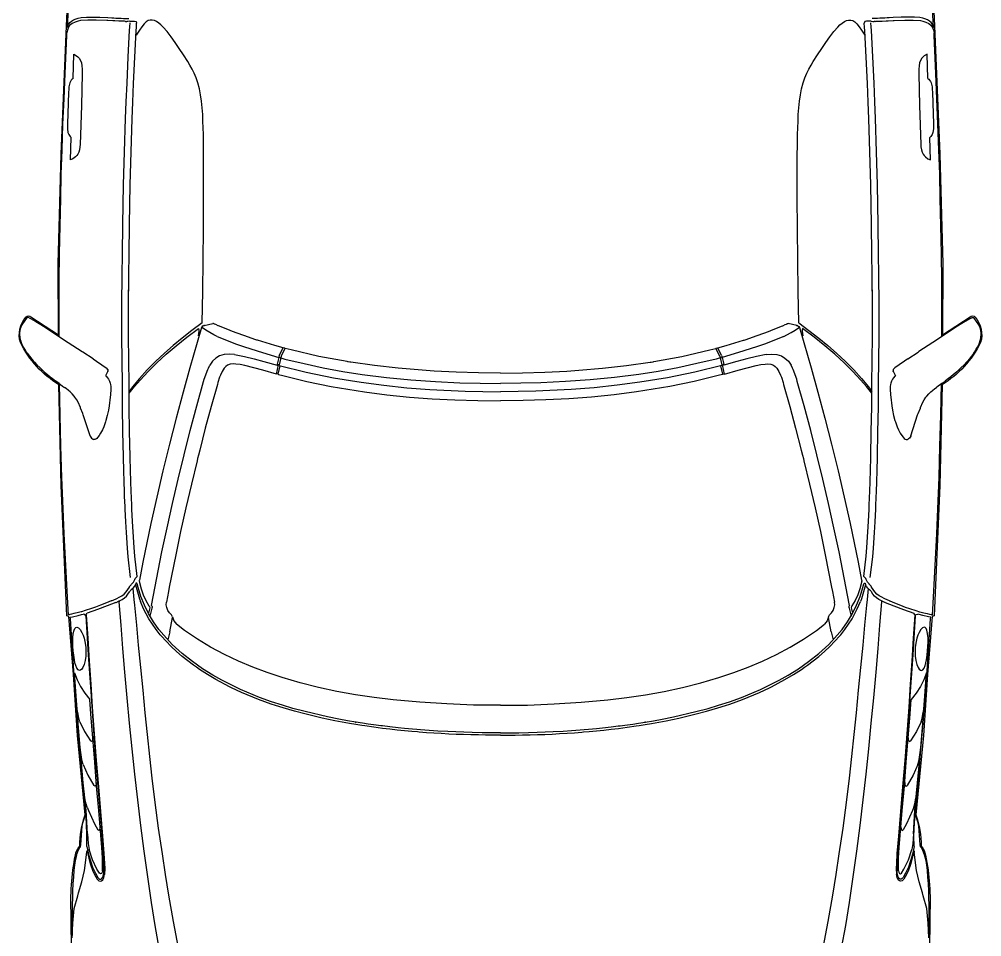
# Model space of a CAD drawing. Header units: inches. Extents: x 13 to 261, y -112 to -47.
# Drawn here: x 21.558 to 23.402, y -82.163 to -80.405 of the extents above; entities that cross this region are included whole.
import ezdxf

# ---------------------------------------------------------------- set-up
doc = ezdxf.new("R2010")
doc.units = ezdxf.units.IN
doc.header["$MEASUREMENT"] = 0
doc.layers.add('CONTORNO', color=7, linetype='Continuous')

msp = doc.modelspace()

# ---------------------------------------------------------------- linework, layer by layer
for p, q in [((21.7614, -80.4089), (21.764, -80.4089)), ((23.1982, -80.4089), (23.1956, -80.4089)), ((21.6608, -80.5185), (21.6624, -80.4717)), ((23.2988, -80.5185), (23.2972, -80.4717)), ((21.6558, -80.6743), (21.657, -80.6313)), ((23.3038, -80.6743), (23.3026, -80.6313)), ((21.5632, -80.9905), (21.572, -80.9773)), ((21.9118, -80.9919), (21.9284, -80.9877)), ((23.0478, -80.9919), (23.0312, -80.9877)), ((23.3964, -80.9905), (23.3876, -80.9773)), ((21.9018, -81.0023), (21.9006, -81.0113)), ((21.9008, -80.9975), (21.902, -80.9997)), ((21.902, -80.9997), (21.9018, -81.0023)), ((21.9098, -80.9925), (21.9118, -80.9919)), ((23.0498, -80.9925), (23.0478, -80.9919)), ((23.0588, -80.9975), (23.0576, -80.9997)), ((23.0576, -80.9997), (23.0578, -81.0023)), ((23.0578, -81.0023), (23.059, -81.0113)), ((21.9368, -81.0125), (21.974, -81.0275)), ((23.0228, -81.0125), (22.9856, -81.0275)), ((21.699, -81.0555), (21.6794, -81.0427)), ((22.056, -81.0493), (22.0636, -81.0345)), ((22.0596, -81.0503), (22.0672, -81.0355)), ((22.0666, -81.0351), (22.0636, -81.0343)), ((22.0672, -81.0355), (22.0666, -81.0351)), ((22.0788, -81.0385), (22.0672, -81.0355)), ((22.8808, -81.0385), (22.8924, -81.0355)), ((22.8924, -81.0355), (22.893, -81.0351)), ((22.9, -81.0503), (22.8924, -81.0355)), ((22.893, -81.0351), (22.896, -81.0343)), ((22.9036, -81.0493), (22.896, -81.0345)), ((23.2606, -81.0555), (23.2802, -81.0427)), ((22.0576, -81.0537), (22.0548, -81.0529)), ((22.0586, -81.0535), (22.0556, -81.0669)), ((22.0576, -81.0537), (22.0586, -81.0535)), ((22.0596, -81.0503), (22.0586, -81.0535)), ((22.9, -81.0503), (22.901, -81.0535)), ((22.901, -81.0535), (22.904, -81.0669)), ((22.902, -81.0537), (22.901, -81.0535)), ((22.902, -81.0537), (22.9048, -81.0529)), ((21.9122, -81.0945), (21.9188, -81.0757)), ((21.9188, -81.0757), (21.92, -81.0733)), ((21.92, -81.0733), (21.923, -81.0677)), ((22.0508, -81.0847), (22.0544, -81.0669)), ((22.055, -81.0671), (22.052, -81.0663)), ((22.0556, -81.0685), (22.055, -81.0671)), ((22.904, -81.0685), (22.9046, -81.0671)), ((22.9046, -81.0671), (22.9076, -81.0663)), ((22.9088, -81.0847), (22.9052, -81.0669)), ((23.0396, -81.0733), (23.0366, -81.0677)), ((23.0408, -81.0757), (23.0396, -81.0733)), ((23.0474, -81.0945), (23.0408, -81.0757)), ((21.911, -81.0987), (21.9122, -81.0945)), ((22.0538, -81.0849), (22.0508, -81.0843)), ((22.0544, -81.0857), (22.0628, -81.0877)), ((22.9052, -81.0857), (22.8968, -81.0877)), ((22.9058, -81.0849), (22.9088, -81.0843)), ((23.0486, -81.0987), (23.0474, -81.0945)), ((21.6804, -81.1627), (21.6792, -81.1601)), ((21.6936, -81.2033), (21.6804, -81.1627)), ((23.266, -81.2033), (23.2792, -81.1627)), ((23.2792, -81.1627), (23.2804, -81.1601)), ((21.7876, -81.4803), (21.7876, -81.4805)), ((21.7876, -81.4817), (21.7878, -81.4811)), ((23.172, -81.4817), (23.1718, -81.4811)), ((23.172, -81.4803), (23.172, -81.4805)), ((21.8076, -81.5325), (21.805, -81.5431)), ((21.8118, -81.5331), (21.8078, -81.5485)), ((23.1478, -81.5331), (23.1518, -81.5485)), ((23.152, -81.5325), (23.1546, -81.5431)), ((21.8462, -81.5789), (21.8512, -81.5509)), ((21.8512, -81.5499), (21.8492, -81.5461)), ((23.1084, -81.5499), (23.1104, -81.5461)), ((23.1134, -81.5789), (23.1084, -81.5509)), ((21.8462, -81.5789), (21.8422, -81.5939)), ((23.1134, -81.5789), (23.1174, -81.5939)), ((21.675, -81.9905), (21.6754, -81.9865)), ((23.2846, -81.9905), (23.2842, -81.9865)), ((21.7206, -82.0459), (21.721, -82.0439)), ((23.239, -82.0459), (23.2386, -82.0439)), ((21.6696, -82.0843), (21.6714, -82.0789)), ((23.29, -82.0843), (23.2882, -82.0789))]:
    msp.add_line(p, q)
for points in [[(21.6498, -80.4209), (21.6536, -80.3483), (21.6544, -80.3297)], [(23.3098, -80.4209), (23.306, -80.3483), (23.3052, -80.3297)], [(21.7268, -80.4075), (21.7256, -80.4073), (21.7048, -80.4065), (21.7046, -80.4065), (21.689, -80.4063), (21.6752, -80.4075), (21.6704, -80.4085), (21.6648, -80.4103), (21.6588, -80.4133), (21.6542, -80.4171), (21.6512, -80.4217), (21.6498, -80.4255), (21.649, -80.4309)], [(21.6498, -80.4209), (21.65, -80.4197), (21.6504, -80.4185), (21.6522, -80.4147), (21.6546, -80.4113), (21.658, -80.4083), (21.6618, -80.4061), (21.6664, -80.4041), (21.6706, -80.4029), (21.6762, -80.4017), (21.6864, -80.4009), (21.6986, -80.4007), (21.7052, -80.4009), (21.7122, -80.4011), (21.7272, -80.4017), (21.7348, -80.4021), (21.7386, -80.4023), (21.743, -80.4025), (21.753, -80.4029), (21.7574, -80.4031), (21.7648, -80.4033), (21.7674, -80.4031)], [(21.7614, -80.4089), (21.7592, -80.4087), (21.7486, -80.4083), (21.7408, -80.4081), (21.7406, -80.4079), (21.737, -80.4079), (21.7272, -80.4075), (21.7268, -80.4075)], [(21.7711, -81.4743), (21.7663, -81.4349), (21.7649, -81.4181), (21.7629, -81.3881), (21.7617, -81.368), (21.7604, -81.3437), (21.7604, -81.3386), (21.7596, -81.3196), (21.7594, -81.3119), (21.7588, -81.2893), (21.7582, -81.2713), (21.7574, -81.2429), (21.7564, -81.1952), (21.7556, -81.1475), (21.7552, -81.1045), (21.7544, -81.0124), (21.7544, -80.9911), (21.7544, -80.9471), (21.7546, -80.8988), (21.7552, -80.8506), (21.7558, -80.8023), (21.7558, -80.798), (21.7574, -80.722), (21.759, -80.6588), (21.7613, -80.5952), (21.7627, -80.563), (21.7641, -80.5272), (21.7665, -80.4769), (21.7691, -80.4267), (21.7695, -80.4192), (21.7699, -80.4118)], [(21.7694, -80.4087), (21.766, -80.4089), (21.764, -80.4089)], [(21.7838, -81.4727), (21.779, -81.4335), (21.7776, -81.4171), (21.7756, -81.3873), (21.7744, -81.3673), (21.7732, -81.3433), (21.7732, -81.3383), (21.7724, -81.3191), (21.7722, -81.3115), (21.7716, -81.2889), (21.771, -81.2709), (21.7702, -81.2425), (21.7692, -81.1949), (21.7684, -81.1473), (21.768, -81.1043), (21.7676, -81.0583), (21.7672, -81.0123), (21.7672, -80.9911), (21.7672, -80.9471), (21.7674, -80.8989), (21.768, -80.8507), (21.7686, -80.8023), (21.7686, -80.7981), (21.7702, -80.7223), (21.7718, -80.6591), (21.774, -80.5957), (21.7754, -80.5635), (21.7768, -80.5277), (21.7792, -80.4775), (21.7818, -80.4273), (21.7822, -80.4199), (21.7826, -80.4125)], [(21.7694, -80.4087), (21.7784, -80.4083), (21.7814, -80.4093), (21.7826, -80.4125)], [(21.908, -80.9865), (21.9092, -80.9265), (21.9102, -80.8665), (21.9108, -80.8063), (21.911, -80.7461), (21.911, -80.6861), (21.9104, -80.6259), (21.91, -80.6129), (21.9096, -80.6001), (21.9092, -80.5871), (21.9082, -80.5743), (21.907, -80.5617), (21.9052, -80.5495), (21.903, -80.5379), (21.9, -80.5269), (21.8966, -80.5171), (21.8928, -80.5083), (21.8888, -80.5005), (21.8846, -80.4931), (21.8804, -80.4861), (21.8722, -80.4731), (21.8642, -80.4607), (21.8564, -80.4491), (21.8486, -80.4383), (21.841, -80.4283), (21.8336, -80.4199), (21.8292, -80.4157), (21.825, -80.4121), (21.8208, -80.4093), (21.8166, -80.4073), (21.8126, -80.4063), (21.8086, -80.4063), (21.8046, -80.4075), (21.8008, -80.4099), (21.7972, -80.4137), (21.7926, -80.4195), (21.7882, -80.4255), (21.7814, -80.4351)], [(23.0516, -80.9865), (23.0504, -80.9265), (23.0494, -80.8665), (23.0488, -80.8063), (23.0486, -80.7461), (23.0486, -80.6861), (23.0492, -80.6259), (23.0496, -80.6129), (23.05, -80.6001), (23.0504, -80.5871), (23.0514, -80.5743), (23.0526, -80.5617), (23.0544, -80.5495), (23.0566, -80.5379), (23.0596, -80.5269), (23.063, -80.5171), (23.0668, -80.5083), (23.0708, -80.5005), (23.075, -80.4931), (23.0792, -80.4861), (23.0874, -80.4731), (23.0954, -80.4607), (23.1032, -80.4491), (23.111, -80.4383), (23.1186, -80.4283), (23.126, -80.4199), (23.1304, -80.4157), (23.1346, -80.4121), (23.1388, -80.4093), (23.143, -80.4073), (23.147, -80.4063), (23.151, -80.4063), (23.155, -80.4075), (23.1588, -80.4099), (23.1624, -80.4137), (23.167, -80.4195), (23.1714, -80.4255), (23.1782, -80.4351)], [(23.1758, -81.4727), (23.1806, -81.4335), (23.182, -81.4171), (23.184, -81.3873), (23.1852, -81.3673), (23.1864, -81.3433), (23.1864, -81.3383), (23.1872, -81.3191), (23.1874, -81.3115), (23.188, -81.2889), (23.1886, -81.2709), (23.1894, -81.2425), (23.1904, -81.1949), (23.1912, -81.1473), (23.1916, -81.1043), (23.192, -81.0583), (23.1924, -81.0123), (23.1924, -80.9911), (23.1924, -80.9471), (23.1922, -80.8989), (23.1916, -80.8507), (23.191, -80.8023), (23.191, -80.7981), (23.1894, -80.7223), (23.1878, -80.6591), (23.1856, -80.5957), (23.1842, -80.5635), (23.1828, -80.5277), (23.1804, -80.4775), (23.1778, -80.4273), (23.1774, -80.4199), (23.177, -80.4125)], [(23.1902, -80.4087), (23.1812, -80.4083), (23.1782, -80.4093), (23.177, -80.4125)], [(23.1885, -81.4743), (23.1933, -81.4349), (23.1948, -81.4181), (23.1968, -81.3881), (23.198, -81.368), (23.1992, -81.3437), (23.1992, -81.3386), (23.2, -81.3196), (23.2002, -81.3119), (23.2008, -81.2893), (23.2014, -81.2713), (23.2022, -81.2429), (23.2032, -81.1952), (23.204, -81.1475), (23.2044, -81.1045), (23.2052, -81.0124), (23.2052, -80.9911), (23.2052, -80.9471), (23.205, -80.8988), (23.2044, -80.8506), (23.2038, -80.8023), (23.2038, -80.798), (23.2022, -80.722), (23.2006, -80.6588), (23.1984, -80.5952), (23.197, -80.563), (23.1956, -80.5272), (23.1932, -80.4769), (23.1906, -80.4267), (23.1902, -80.4192), (23.1898, -80.4118)], [(23.1902, -80.4087), (23.1936, -80.4089), (23.1956, -80.4089)], [(23.3098, -80.4209), (23.3096, -80.4197), (23.3092, -80.4185), (23.3074, -80.4147), (23.305, -80.4113), (23.3016, -80.4083), (23.2978, -80.4061), (23.2932, -80.4041), (23.289, -80.4029), (23.2834, -80.4017), (23.2732, -80.4009), (23.261, -80.4007), (23.2544, -80.4009), (23.2474, -80.4011), (23.2324, -80.4017), (23.2248, -80.4021), (23.221, -80.4023), (23.2166, -80.4025), (23.2066, -80.4029), (23.2022, -80.4031), (23.1948, -80.4033), (23.1922, -80.4031)], [(23.1982, -80.4089), (23.2004, -80.4087), (23.211, -80.4083), (23.2188, -80.4081), (23.219, -80.4079), (23.2226, -80.4079), (23.2324, -80.4075), (23.2328, -80.4075)], [(23.2328, -80.4075), (23.234, -80.4073), (23.2548, -80.4065), (23.255, -80.4065), (23.2706, -80.4063), (23.2844, -80.4075), (23.2892, -80.4085), (23.2948, -80.4103), (23.3008, -80.4133), (23.3054, -80.4171), (23.3084, -80.4217), (23.3098, -80.4255), (23.3106, -80.4309)], [(21.634, -81.0129), (21.634, -80.9599), (21.6342, -80.9069), (21.6348, -80.8539), (21.6358, -80.8009), (21.637, -80.7481), (21.6382, -80.7015), (21.6398, -80.6549), (21.6414, -80.6061), (21.6434, -80.5573), (21.6454, -80.5085), (21.6488, -80.4357), (21.649, -80.4309)], [(23.3256, -81.0129), (23.3256, -80.9599), (23.3254, -80.9069), (23.3248, -80.8539), (23.3238, -80.8009), (23.3226, -80.7481), (23.3214, -80.7015), (23.3198, -80.6549), (23.3182, -80.6061), (23.3162, -80.5573), (23.3142, -80.5085), (23.3108, -80.4357), (23.3106, -80.4309)], [(21.6624, -80.4717), (21.6676, -80.4749), (21.6696, -80.4767), (21.6724, -80.4797), (21.675, -80.4839), (21.6768, -80.4885), (21.6778, -80.4939), (21.6784, -80.5007), (21.6782, -80.5093), (21.677, -80.5699), (21.6744, -80.6451), (21.674, -80.6495), (21.6732, -80.6549), (21.6716, -80.6597), (21.6698, -80.6635), (21.668, -80.6659), (21.6654, -80.6685), (21.6606, -80.6721), (21.6558, -80.6743)], [(23.2972, -80.4717), (23.292, -80.4749), (23.29, -80.4767), (23.2872, -80.4797), (23.2846, -80.4839), (23.2828, -80.4885), (23.2818, -80.4939), (23.2812, -80.5007), (23.2814, -80.5093), (23.2826, -80.5699), (23.2852, -80.6451), (23.2856, -80.6495), (23.2864, -80.6549), (23.288, -80.6597), (23.2898, -80.6635), (23.2916, -80.6659), (23.2942, -80.6685), (23.299, -80.6721), (23.3038, -80.6743)], [(21.6608, -80.5185), (21.6592, -80.5199), (21.6574, -80.5217), (21.6556, -80.5241), (21.6544, -80.5267), (21.6536, -80.5295), (21.6528, -80.5345), (21.6524, -80.5387), (21.652, -80.5455), (21.6504, -80.5855), (21.6498, -80.6053), (21.6498, -80.6107), (21.65, -80.6151), (21.651, -80.6221), (21.6524, -80.6259), (21.654, -80.6279), (21.6552, -80.6295), (21.657, -80.6313)], [(23.2988, -80.5185), (23.3004, -80.5199), (23.3022, -80.5217), (23.304, -80.5241), (23.3052, -80.5267), (23.306, -80.5295), (23.3068, -80.5345), (23.3072, -80.5387), (23.3076, -80.5455), (23.3092, -80.5855), (23.3098, -80.6053), (23.3098, -80.6107), (23.3096, -80.6151), (23.3086, -80.6221), (23.3072, -80.6259), (23.3056, -80.6279), (23.3044, -80.6295), (23.3026, -80.6313)], [(21.7838, -81.4727), (21.779, -81.4335), (21.7776, -81.4171), (21.7756, -81.3873), (21.7744, -81.3673), (21.7732, -81.3433), (21.7732, -81.3383), (21.7724, -81.3191), (21.7722, -81.3115), (21.7716, -81.2889), (21.771, -81.2709), (21.7702, -81.2425), (21.7692, -81.1949), (21.7684, -81.1473), (21.768, -81.1043), (21.7676, -81.0583), (21.7672, -81.0123), (21.7672, -80.9911), (21.7672, -80.9471), (21.7674, -80.9057)], [(23.1758, -81.4727), (23.1806, -81.4335), (23.182, -81.4171), (23.184, -81.3873), (23.1852, -81.3673), (23.1864, -81.3433), (23.1864, -81.3383), (23.1872, -81.3191), (23.1874, -81.3115), (23.188, -81.2889), (23.1886, -81.2709), (23.1894, -81.2425), (23.1904, -81.1949), (23.1912, -81.1473), (23.1916, -81.1043), (23.192, -81.0583), (23.1924, -81.0123), (23.1924, -80.9911), (23.1924, -80.9471), (23.1922, -80.9057)], [(21.5764, -80.9767), (21.575, -80.9763), (21.5736, -80.9763), (21.5732, -80.9765), (21.572, -80.9773)], [(21.5764, -80.9767), (21.5794, -80.9781), (21.5894, -80.9839), (21.5958, -80.9881), (21.6038, -80.9931)], [(21.908, -80.9865), (21.908, -80.9865), (21.8886, -81.0011), (21.87, -81.0159), (21.8524, -81.0303), (21.836, -81.0449), (21.8188, -81.0609), (21.803, -81.0769), (21.7882, -81.0931), (21.7748, -81.1091), (21.768, -81.1181)], [(21.931, -80.9883), (21.9306, -80.9883), (21.9296, -80.9879), (21.9286, -80.9877), (21.9284, -80.9877)], [(21.9342, -80.9899), (21.932, -80.9889), (21.931, -80.9883)], [(23.0254, -80.9899), (23.0276, -80.9889), (23.0286, -80.9883)], [(23.0286, -80.9883), (23.029, -80.9883), (23.03, -80.9879), (23.031, -80.9877), (23.0312, -80.9877)], [(23.0516, -80.9865), (23.0516, -80.9865), (23.071, -81.0011), (23.0896, -81.0159), (23.1072, -81.0303), (23.1236, -81.0449), (23.1408, -81.0609), (23.1566, -81.0769), (23.1714, -81.0931), (23.1848, -81.1091), (23.1916, -81.1181)], [(23.3832, -80.9767), (23.3802, -80.9781), (23.3702, -80.9839), (23.3638, -80.9881), (23.3558, -80.9931)], [(23.3832, -80.9767), (23.3846, -80.9763), (23.386, -80.9763), (23.3864, -80.9765), (23.3876, -80.9773)], [(21.5728, -81.0445), (21.5714, -81.0425), (21.5682, -81.0371), (21.5658, -81.0329), (21.5646, -81.0307), (21.5628, -81.0267), (21.5606, -81.0203), (21.5594, -81.0155), (21.5592, -81.0139), (21.5586, -81.0097), (21.5586, -81.0063), (21.5592, -81.0011), (21.5604, -80.9963), (21.5622, -80.9923), (21.5632, -80.9905)], [(21.6038, -80.9931), (21.6266, -81.0079), (21.6288, -81.0095), (21.6516, -81.0243), (21.678, -81.0417), (21.6794, -81.0427)], [(21.7682, -81.1215), (21.7682, -81.1213), (21.7784, -81.1087), (21.7892, -81.0963), (21.8046, -81.0797), (21.8212, -81.0633), (21.8392, -81.0469), (21.8584, -81.0305), (21.879, -81.0141), (21.9008, -80.9975)], [(21.907, -80.9953), (21.8984, -81.0241), (21.8844, -81.0727)], [(21.9098, -80.9925), (21.908, -80.9935), (21.907, -80.9953)], [(21.907, -80.9953), (21.9074, -80.9965), (21.908, -80.9959), (21.9088, -80.9961)], [(21.9368, -81.0125), (21.9308, -81.0095), (21.9228, -81.0053), (21.9152, -81.0009), (21.9088, -80.9961)], [(22.0636, -81.0345), (22.0472, -81.0299), (22.0142, -81.0199), (22.0128, -81.0195), (22.0002, -81.0155), (21.9986, -81.0149), (21.9858, -81.0105), (21.9662, -81.0033), (21.957, -80.9995), (21.9392, -80.9921), (21.939, -80.9921), (21.9342, -80.9899)], [(22.896, -81.0345), (22.9124, -81.0299), (22.9454, -81.0199), (22.9468, -81.0195), (22.9594, -81.0155), (22.961, -81.0149), (22.9738, -81.0105), (22.9934, -81.0033), (23.0026, -80.9995), (23.0204, -80.9921), (23.0206, -80.9921), (23.0254, -80.9899)], [(23.0228, -81.0125), (23.0288, -81.0095), (23.0368, -81.0053), (23.0444, -81.0009), (23.0508, -80.9961)], [(23.0498, -80.9925), (23.0516, -80.9935), (23.0526, -80.9953)], [(23.0526, -80.9953), (23.0522, -80.9965), (23.0516, -80.9959), (23.0508, -80.9961)], [(23.0526, -80.9953), (23.0612, -81.0241), (23.0752, -81.0727)], [(23.1914, -81.1215), (23.1914, -81.1213), (23.1812, -81.1087), (23.1704, -81.0963), (23.155, -81.0797), (23.1384, -81.0633), (23.1204, -81.0469), (23.1012, -81.0305), (23.0806, -81.0141), (23.0588, -80.9975)], [(23.3558, -80.9931), (23.333, -81.0079), (23.3308, -81.0095), (23.308, -81.0243), (23.2816, -81.0417), (23.2802, -81.0427)], [(23.3868, -81.0445), (23.3882, -81.0425), (23.3914, -81.0371), (23.3938, -81.0329), (23.395, -81.0307), (23.3968, -81.0267), (23.399, -81.0203), (23.4002, -81.0155), (23.4004, -81.0139), (23.401, -81.0097), (23.401, -81.0063), (23.4004, -81.0011), (23.3992, -80.9963), (23.3974, -80.9923), (23.3964, -80.9905)], [(21.974, -81.0275), (21.9892, -81.0327), (22.0238, -81.0437), (22.0548, -81.0527)], [(22.4798, -81.0829), (22.4374, -81.0825), (22.395, -81.0813), (22.3528, -81.0791), (22.3296, -81.0775), (22.284, -81.0737), (22.2382, -81.0685), (22.1928, -81.0621), (22.1922, -81.0619), (22.1908, -81.0617), (22.188, -81.0613), (22.1876, -81.0613), (22.1874, -81.0611), (22.186, -81.0609), (22.132, -81.0509), (22.0788, -81.0385)], [(22.4798, -81.0829), (22.5222, -81.0825), (22.5646, -81.0813), (22.6068, -81.0791), (22.63, -81.0775), (22.6756, -81.0737), (22.7214, -81.0685), (22.7668, -81.0621), (22.7674, -81.0619), (22.7688, -81.0617), (22.7716, -81.0613), (22.772, -81.0613), (22.7722, -81.0611), (22.7736, -81.0609), (22.8276, -81.0509), (22.8808, -81.0385)], [(22.9856, -81.0275), (22.9704, -81.0327), (22.9358, -81.0437), (22.9048, -81.0527)], [(21.5728, -81.0445), (21.577, -81.0503), (21.584, -81.0591), (21.5866, -81.0619), (21.5914, -81.0671)], [(21.699, -81.0555), (21.7056, -81.0599), (21.7158, -81.0669), (21.724, -81.0731), (21.7246, -81.0735), (21.7264, -81.0751)], [(21.9346, -81.0541), (21.9282, -81.0603), (21.923, -81.0677)], [(21.9704, -81.0475), (21.9602, -81.0469), (21.9504, -81.0475), (21.9414, -81.0501), (21.9346, -81.0541)], [(21.9704, -81.0475), (21.9892, -81.0509), (22.0078, -81.0557), (22.0266, -81.0609), (22.052, -81.0677)], [(22.056, -81.0493), (22.0548, -81.0527), (22.052, -81.0659), (22.0518, -81.0675), (22.0522, -81.0675), (22.0518, -81.0673), (22.053, -81.0665)], [(22.0586, -81.0535), (22.0626, -81.0547), (22.0668, -81.0559)], [(22.0668, -81.0559), (22.1034, -81.0647), (22.1402, -81.0727), (22.1774, -81.0795), (22.2148, -81.0853), (22.2614, -81.0911), (22.3082, -81.0957), (22.3552, -81.0991), (22.4022, -81.1013), (22.441, -81.1023), (22.4798, -81.1027)], [(22.8928, -81.0559), (22.8562, -81.0647), (22.8194, -81.0727), (22.7822, -81.0795), (22.7448, -81.0853), (22.6982, -81.0911), (22.6514, -81.0957), (22.6044, -81.0991), (22.5574, -81.1013), (22.5186, -81.1023), (22.4798, -81.1027)], [(22.901, -81.0535), (22.897, -81.0547), (22.8928, -81.0559)], [(22.9036, -81.0493), (22.9048, -81.0527), (22.9076, -81.0659), (22.9078, -81.0675), (22.9074, -81.0675), (22.9078, -81.0673), (22.9066, -81.0665)], [(22.9892, -81.0475), (22.9704, -81.0509), (22.9518, -81.0557), (22.933, -81.0609), (22.9076, -81.0677)], [(22.9892, -81.0475), (22.9994, -81.0469), (23.0092, -81.0475), (23.0182, -81.0501), (23.025, -81.0541)], [(23.025, -81.0541), (23.0314, -81.0603), (23.0366, -81.0677)], [(23.2606, -81.0555), (23.254, -81.0599), (23.2438, -81.0669), (23.2356, -81.0731), (23.235, -81.0735), (23.2332, -81.0751)], [(23.3868, -81.0445), (23.3826, -81.0503), (23.3756, -81.0591), (23.373, -81.0619), (23.3682, -81.0671)], [(21.5914, -81.0671), (21.5976, -81.0731), (21.6056, -81.0807), (21.6122, -81.0863)], [(21.7272, -81.0793), (21.7262, -81.0815), (21.7228, -81.0881)], [(21.7264, -81.0751), (21.7266, -81.0755), (21.7272, -81.0763), (21.7276, -81.0779), (21.7274, -81.0787), (21.7274, -81.0791)], [(21.8844, -81.0727), (21.8716, -81.1191), (21.8584, -81.1693), (21.8456, -81.2191), (21.833, -81.2701), (21.8212, -81.3209), (21.8098, -81.3713), (21.802, -81.4083), (21.7944, -81.4451), (21.7878, -81.4795)], [(22.0508, -81.0847), (22.0244, -81.0775), (22.0072, -81.0727), (21.9898, -81.0685), (21.981, -81.0667), (21.9724, -81.0655), (21.9676, -81.0651), (21.962, -81.0657), (21.9566, -81.0677), (21.9532, -81.0703), (21.9502, -81.0735), (21.9462, -81.0799), (21.943, -81.0869), (21.9416, -81.0905), (21.9384, -81.1007), (21.9372, -81.1047), (21.9254, -81.1467), (21.9142, -81.1887), (21.9034, -81.2307), (21.901, -81.2401), (21.8994, -81.2465), (21.8994, -81.2465), (21.8984, -81.2507), (21.8874, -81.2959), (21.8768, -81.3411), (21.8668, -81.3863), (21.8574, -81.4311), (21.8452, -81.4929)], [(22.0544, -81.0857), (22.0538, -81.0849), (22.0578, -81.0691)], [(22.0556, -81.0685), (22.0556, -81.0685), (22.0556, -81.0685), (22.0556, -81.0669)], [(22.0556, -81.0685), (22.1074, -81.0811), (22.1598, -81.0917), (22.2126, -81.1005), (22.2564, -81.1063), (22.3002, -81.1109), (22.3442, -81.1143), (22.412, -81.1177), (22.4798, -81.1187)], [(22.904, -81.0685), (22.8522, -81.0811), (22.7998, -81.0917), (22.747, -81.1005), (22.7032, -81.1063), (22.6594, -81.1109), (22.6154, -81.1143), (22.5476, -81.1177), (22.4798, -81.1187)], [(22.9052, -81.0857), (22.9058, -81.0849), (22.9018, -81.0691)], [(22.904, -81.0685), (22.904, -81.0685), (22.904, -81.0685), (22.904, -81.0669)], [(22.9088, -81.0847), (22.9352, -81.0775), (22.9524, -81.0727), (22.9698, -81.0685), (22.9786, -81.0667), (22.9872, -81.0655), (22.992, -81.0651), (22.9976, -81.0657), (23.003, -81.0677), (23.0064, -81.0703), (23.0094, -81.0735), (23.0134, -81.0799), (23.0166, -81.0869), (23.018, -81.0905), (23.0212, -81.1007), (23.0224, -81.1047), (23.0342, -81.1467), (23.0454, -81.1887), (23.0562, -81.2307), (23.0586, -81.2401), (23.0602, -81.2465), (23.0602, -81.2465), (23.0612, -81.2507), (23.0722, -81.2959), (23.0828, -81.3411), (23.0928, -81.3863), (23.1022, -81.4311), (23.1144, -81.4929)], [(23.0752, -81.0727), (23.088, -81.1191), (23.1012, -81.1693), (23.114, -81.2191), (23.1266, -81.2701), (23.1384, -81.3209), (23.1498, -81.3713), (23.1576, -81.4083), (23.1652, -81.4451), (23.1718, -81.4795)], [(23.2332, -81.0751), (23.233, -81.0755), (23.2324, -81.0763), (23.232, -81.0779), (23.2322, -81.0787), (23.2322, -81.0791)], [(23.2324, -81.0793), (23.2334, -81.0815), (23.2369, -81.0881)], [(23.3682, -81.0671), (23.362, -81.0731), (23.354, -81.0807), (23.3474, -81.0863)], [(21.6122, -81.0863), (21.6198, -81.0923), (21.6204, -81.0929), (21.6276, -81.0981)], [(21.6338, -81.1025), (21.6278, -81.0983), (21.6276, -81.0981)], [(21.7228, -81.0881), (21.724, -81.0889), (21.7266, -81.0917), (21.7286, -81.0947), (21.7304, -81.0983), (21.7318, -81.1023), (21.7322, -81.1047), (21.7328, -81.1087), (21.7328, -81.1145), (21.7324, -81.1237), (21.7312, -81.1349), (21.7306, -81.1399), (21.7298, -81.1455), (21.7284, -81.1537), (21.7264, -81.1639), (21.7238, -81.1737), (21.7228, -81.1765), (21.7194, -81.1861), (21.717, -81.1913), (21.7136, -81.1977), (21.7106, -81.2023), (21.7082, -81.2059), (21.706, -81.2081), (21.7042, -81.2093), (21.7024, -81.2099), (21.7018, -81.2099), (21.6998, -81.2099)], [(21.811, -81.5285), (21.831, -81.4255), (21.8408, -81.3791), (21.851, -81.3327), (21.862, -81.2861), (21.8734, -81.2395), (21.8852, -81.1927), (21.8978, -81.1457), (21.911, -81.0987)], [(22.0628, -81.0877), (22.1088, -81.0987), (22.1552, -81.1083), (22.187, -81.1139), (22.219, -81.1187), (22.2622, -81.1243), (22.3056, -81.1287), (22.349, -81.1321), (22.3926, -81.1343), (22.4362, -81.1357), (22.4798, -81.1361)], [(22.8968, -81.0877), (22.8508, -81.0987), (22.8044, -81.1083), (22.7726, -81.1139), (22.7406, -81.1187), (22.6974, -81.1243), (22.654, -81.1287), (22.6106, -81.1321), (22.567, -81.1343), (22.5234, -81.1357), (22.4798, -81.1361)], [(23.1486, -81.5285), (23.1286, -81.4255), (23.1188, -81.3791), (23.1086, -81.3327), (23.0976, -81.2861), (23.0862, -81.2395), (23.0744, -81.1927), (23.0618, -81.1457), (23.0486, -81.0987)], [(23.2369, -81.0881), (23.2356, -81.0889), (23.233, -81.0917), (23.231, -81.0947), (23.2292, -81.0983), (23.2278, -81.1023), (23.2274, -81.1047), (23.2268, -81.1087), (23.2268, -81.1145), (23.2272, -81.1237), (23.2284, -81.1349), (23.229, -81.1399), (23.2298, -81.1455), (23.2312, -81.1537), (23.2332, -81.1639), (23.2358, -81.1737), (23.2368, -81.1765), (23.2402, -81.1861), (23.2426, -81.1913), (23.246, -81.1977), (23.249, -81.2023), (23.2514, -81.2059), (23.2536, -81.2081), (23.2554, -81.2093), (23.2572, -81.2099), (23.2578, -81.2099), (23.2598, -81.2099)], [(23.3258, -81.1025), (23.3318, -81.0983), (23.332, -81.0981)], [(23.3474, -81.0863), (23.3398, -81.0923), (23.3392, -81.0929), (23.332, -81.0981)], [(21.6338, -81.1025), (21.6368, -81.1047), (21.6408, -81.1077), (21.6444, -81.1103)], [(21.652, -81.5463), (21.6514, -81.5361), (21.6486, -81.4879), (21.6462, -81.4395), (21.6438, -81.3911), (21.6418, -81.3427), (21.6394, -81.2829), (21.6376, -81.2231), (21.636, -81.1633), (21.635, -81.1033)], [(21.6592, -81.1227), (21.655, -81.1189), (21.6522, -81.1165), (21.6474, -81.1125), (21.6444, -81.1103), (21.6444, -81.1103)], [(23.3004, -81.1227), (23.3046, -81.1189), (23.3074, -81.1165), (23.3122, -81.1125), (23.3152, -81.1103), (23.3152, -81.1103)], [(23.3076, -81.5463), (23.3082, -81.5361), (23.311, -81.4879), (23.3134, -81.4395), (23.3158, -81.3911), (23.3178, -81.3427), (23.3202, -81.2829), (23.322, -81.2231), (23.3236, -81.1633), (23.3246, -81.1033)], [(23.3258, -81.1025), (23.3228, -81.1047), (23.3188, -81.1077), (23.3152, -81.1103)], [(21.6702, -81.1385), (21.6678, -81.1341), (21.6644, -81.1291), (21.6628, -81.1269), (21.6592, -81.1227)], [(23.2894, -81.1385), (23.2918, -81.1341), (23.2952, -81.1291), (23.2968, -81.1269), (23.3004, -81.1227)], [(21.6792, -81.1601), (21.6752, -81.1499), (21.6748, -81.1489), (21.6702, -81.1385)], [(23.2804, -81.1601), (23.2844, -81.1499), (23.2848, -81.1489), (23.2894, -81.1385)], [(21.6936, -81.2033), (21.6936, -81.2035), (21.6946, -81.2057), (21.696, -81.2077), (21.6978, -81.2091), (21.6988, -81.2097), (21.6998, -81.2099)], [(23.266, -81.2033), (23.266, -81.2035), (23.265, -81.2057), (23.2636, -81.2077), (23.2618, -81.2091), (23.2608, -81.2097), (23.2598, -81.2099)], [(21.7342, -81.5191), (21.7432, -81.5153), (21.7448, -81.5147), (21.7492, -81.5125), (21.7542, -81.5097), (21.7588, -81.5063), (21.7626, -81.5023), (21.7686, -81.4929), (21.7688, -81.4923), (21.7692, -81.4919), (21.7696, -81.4911), (21.7718, -81.4883), (21.773, -81.4871), (21.7734, -81.4869), (21.776, -81.4839), (21.7764, -81.4835), (21.7784, -81.4795), (21.7788, -81.4785), (21.7796, -81.4767), (21.7812, -81.4755)], [(21.7818, -81.4851), (21.7814, -81.4853), (21.7812, -81.4857), (21.7804, -81.4881)], [(21.7812, -81.4755), (21.7812, -81.4755), (21.7816, -81.4745), (21.7816, -81.4743), (21.7838, -81.4727)], [(21.7838, -81.4867), (21.783, -81.4855), (21.7818, -81.4851)], [(22.4798, -81.7723), (22.4566, -81.7721), (22.4448, -81.7719), (22.4258, -81.7715), (22.4094, -81.7711), (22.3788, -81.7699), (22.36, -81.7689), (22.3434, -81.7677), (22.3268, -81.7665), (22.3192, -81.7659), (22.3112, -81.7651), (22.2958, -81.7637), (22.284, -81.7625), (22.2676, -81.7609), (22.254, -81.7591), (22.2504, -81.7587), (22.2418, -81.7575), (22.226, -81.7553), (22.2154, -81.7539), (22.2028, -81.7519), (22.1864, -81.7491), (22.1702, -81.7461), (22.1484, -81.7417), (22.1052, -81.7315), (22.0816, -81.7253), (22.0618, -81.7193), (22.0408, -81.7125), (22.0182, -81.7043), (21.9814, -81.6891), (21.9634, -81.6805), (21.9458, -81.6713), (21.9286, -81.6617), (21.9086, -81.6493), (21.8894, -81.6357), (21.8696, -81.6199), (21.8508, -81.6027), (21.8344, -81.5851), (21.8252, -81.5739), (21.8146, -81.5593), (21.8052, -81.5437), (21.7974, -81.5275), (21.7908, -81.5107), (21.7856, -81.4937), (21.7838, -81.4867)], [(21.7878, -81.4795), (21.7876, -81.4799), (21.7876, -81.4803)], [(21.7876, -81.4803), (21.7878, -81.4809), (21.7878, -81.4811)], [(21.7876, -81.4817), (21.7914, -81.4961), (21.7952, -81.5075), (21.8, -81.5185), (21.8062, -81.5289), (21.8066, -81.5295), (21.807, -81.5301), (21.8076, -81.5325)], [(22.4798, -81.7723), (22.503, -81.7721), (22.5148, -81.7719), (22.5338, -81.7715), (22.5502, -81.7711), (22.5808, -81.7699), (22.5996, -81.7689), (22.6162, -81.7677), (22.6328, -81.7665), (22.6404, -81.7659), (22.6484, -81.7651), (22.6638, -81.7637), (22.6756, -81.7625), (22.692, -81.7609), (22.7056, -81.7591), (22.7092, -81.7587), (22.7178, -81.7575), (22.7336, -81.7553), (22.7442, -81.7539), (22.7568, -81.7519), (22.7732, -81.7491), (22.7894, -81.7461), (22.8112, -81.7417), (22.8544, -81.7315), (22.878, -81.7253), (22.8978, -81.7193), (22.9188, -81.7125), (22.9414, -81.7043), (22.9782, -81.6891), (22.9962, -81.6805), (23.0138, -81.6713), (23.031, -81.6617), (23.051, -81.6493), (23.0702, -81.6357), (23.09, -81.6199), (23.1088, -81.6027), (23.1252, -81.5851), (23.1344, -81.5739), (23.145, -81.5593), (23.1544, -81.5437), (23.1622, -81.5275), (23.1688, -81.5107), (23.174, -81.4937), (23.1758, -81.4867)], [(23.172, -81.4817), (23.1682, -81.4961), (23.1644, -81.5075), (23.1596, -81.5185), (23.1534, -81.5289), (23.153, -81.5295), (23.1526, -81.5301), (23.152, -81.5325)], [(23.1718, -81.4795), (23.172, -81.4799), (23.172, -81.4803)], [(23.172, -81.4803), (23.1718, -81.4809), (23.1718, -81.4811)], [(23.1784, -81.4755), (23.1784, -81.4755), (23.178, -81.4745), (23.178, -81.4743), (23.1758, -81.4727)], [(23.1758, -81.4867), (23.1766, -81.4855), (23.1778, -81.4851)], [(23.1778, -81.4851), (23.1782, -81.4853), (23.1784, -81.4857), (23.1792, -81.4881)], [(23.2254, -81.5191), (23.2164, -81.5153), (23.2148, -81.5147), (23.2104, -81.5125), (23.2054, -81.5097), (23.2008, -81.5063), (23.197, -81.5023), (23.191, -81.4929), (23.1908, -81.4923), (23.1904, -81.4919), (23.19, -81.4911), (23.1878, -81.4883), (23.1866, -81.4871), (23.1862, -81.4869), (23.1836, -81.4839), (23.1832, -81.4835), (23.1812, -81.4795), (23.1808, -81.4785), (23.18, -81.4767), (23.1784, -81.4755)], [(21.7428, -81.5225), (21.7434, -81.5223), (21.7494, -81.5195), (21.7498, -81.5193), (21.7546, -81.5169), (21.7592, -81.5137), (21.763, -81.5103), (21.766, -81.5063), (21.7688, -81.5021)], [(21.775, -81.4957), (21.772, -81.4981), (21.7706, -81.4995), (21.77, -81.5003), (21.7694, -81.5011), (21.7688, -81.5021)], [(21.775, -81.4957), (21.776, -81.4949), (21.7784, -81.4921), (21.7804, -81.4881)], [(21.7751, -81.4957), (21.7772, -81.5167), (21.7782, -81.5275)], [(21.7804, -81.4887), (21.7814, -81.4929), (21.7852, -81.5063), (21.7866, -81.5111), (21.7882, -81.5155), (21.79, -81.5205)], [(21.8452, -81.4929), (21.8436, -81.5011), (21.8396, -81.5219)], [(23.1144, -81.4929), (23.116, -81.5011), (23.12, -81.5219)], [(23.1792, -81.4887), (23.1782, -81.4929), (23.1744, -81.5063), (23.173, -81.5111), (23.1714, -81.5155), (23.1696, -81.5205)], [(23.1846, -81.4957), (23.1836, -81.4949), (23.1812, -81.4921), (23.1792, -81.4881)], [(23.1846, -81.4957), (23.1824, -81.5167), (23.1814, -81.5275)], [(23.1846, -81.4957), (23.1876, -81.4981), (23.189, -81.4995), (23.1896, -81.5003), (23.1902, -81.5011), (23.1908, -81.5021)], [(23.2168, -81.5225), (23.2162, -81.5223), (23.2102, -81.5195), (23.2098, -81.5193), (23.205, -81.5169), (23.2004, -81.5137), (23.1966, -81.5103), (23.1936, -81.5063), (23.1908, -81.5021)], [(21.7342, -81.5191), (21.7336, -81.5193), (21.7248, -81.5229), (21.713, -81.5277), (21.704, -81.5311), (21.6958, -81.5341), (21.684, -81.5379), (21.6766, -81.5401), (21.6762, -81.5403), (21.6686, -81.5421), (21.6622, -81.5435), (21.6576, -81.5447), (21.6544, -81.5455), (21.653, -81.5459), (21.652, -81.5463)], [(21.7428, -81.5225), (21.726, -81.5291), (21.7076, -81.5361), (21.6878, -81.5429)], [(21.7494, -81.5195), (21.7494, -81.5195), (21.7492, -81.5209)], [(21.826, -82.1845), (21.8182, -82.1411), (21.8112, -82.0975), (21.8038, -82.0483), (21.7968, -81.9991), (21.7906, -81.9497), (21.7846, -81.9003), (21.7792, -81.8515), (21.774, -81.8027), (21.7692, -81.7537), (21.7646, -81.7049), (21.7602, -81.6559), (21.7562, -81.6109), (21.7526, -81.5659), (21.7492, -81.5209)], [(22.0406, -81.7171), (22.0406, -81.7171), (22.0158, -81.7081), (21.9832, -81.6947), (21.9644, -81.6859), (21.9604, -81.6839), (21.9346, -81.6703), (21.9184, -81.6607), (21.9028, -81.6507), (21.897, -81.6465), (21.8914, -81.6427), (21.87, -81.6259), (21.8592, -81.6165), (21.8488, -81.6067), (21.8296, -81.5863), (21.8278, -81.5841), (21.8198, -81.5741), (21.806, -81.5537), (21.796, -81.5345), (21.79, -81.5205)], [(21.8492, -81.5461), (21.8454, -81.5421), (21.8426, -81.5375), (21.8404, -81.5321), (21.8394, -81.5269), (21.8396, -81.5219)], [(22.919, -81.7171), (22.919, -81.7171), (22.9438, -81.7081), (22.9764, -81.6947), (22.9952, -81.6859), (22.9992, -81.6839), (23.025, -81.6703), (23.0412, -81.6607), (23.0568, -81.6507), (23.0626, -81.6465), (23.0682, -81.6427), (23.0896, -81.6259), (23.1004, -81.6165), (23.1108, -81.6067), (23.13, -81.5863), (23.1318, -81.5841), (23.1398, -81.5741), (23.1536, -81.5537), (23.1636, -81.5345), (23.1696, -81.5205)], [(23.1104, -81.5461), (23.1142, -81.5421), (23.117, -81.5375), (23.1192, -81.5321), (23.1202, -81.5269), (23.12, -81.5219)], [(23.1336, -82.1845), (23.1414, -82.1411), (23.1484, -82.0975), (23.1558, -82.0483), (23.1628, -81.9991), (23.169, -81.9497), (23.175, -81.9003), (23.1804, -81.8515), (23.1856, -81.8027), (23.1904, -81.7537), (23.195, -81.7049), (23.1994, -81.6559), (23.2034, -81.6109), (23.207, -81.5659), (23.2104, -81.5209)], [(23.2102, -81.5195), (23.2102, -81.5195), (23.2104, -81.5209)], [(23.2168, -81.5225), (23.2336, -81.5291), (23.252, -81.5361), (23.2718, -81.5429)], [(23.2254, -81.5191), (23.226, -81.5193), (23.2348, -81.5229), (23.2466, -81.5277), (23.2556, -81.5311), (23.2638, -81.5341), (23.2756, -81.5379), (23.283, -81.5401), (23.2834, -81.5403), (23.291, -81.5421), (23.2974, -81.5435), (23.302, -81.5447), (23.3052, -81.5455), (23.3066, -81.5459), (23.3076, -81.5463)], [(21.7782, -81.5275), (21.782, -81.5657), (21.7856, -81.6039), (21.79, -81.6473), (21.7942, -81.6905), (21.7984, -81.7339), (21.8026, -81.7757), (21.807, -81.8175), (21.8118, -81.8593), (21.8174, -81.9057), (21.824, -81.9551), (21.8312, -82.0043), (21.8372, -82.0439), (21.8438, -82.0835), (21.8528, -82.1339), (21.8624, -82.1841)], [(21.811, -81.5285), (21.8114, -81.5293), (21.812, -81.5299)], [(21.812, -81.5299), (21.8122, -81.5313), (21.8118, -81.5331)], [(23.1814, -81.5275), (23.1776, -81.5657), (23.174, -81.6039), (23.1696, -81.6473), (23.1654, -81.6905), (23.1612, -81.7339), (23.157, -81.7757), (23.1526, -81.8175), (23.1478, -81.8593), (23.1422, -81.9057), (23.1356, -81.9551), (23.1284, -82.0043), (23.1224, -82.0439), (23.1158, -82.0835), (23.1068, -82.1339), (23.0972, -82.1841)], [(23.1476, -81.5299), (23.1474, -81.5313), (23.1478, -81.5331)], [(23.1486, -81.5285), (23.1482, -81.5293), (23.1476, -81.5299)], [(21.6554, -81.5507), (21.6598, -81.5497), (21.6702, -81.5473), (21.6772, -81.5455), (21.68, -81.5447)], [(21.6846, -81.9197), (21.683, -81.9035), (21.6784, -81.8535), (21.674, -81.8035), (21.6698, -81.7535), (21.6658, -81.7035), (21.6622, -81.6535), (21.6588, -81.6035), (21.6556, -81.5535), (21.6554, -81.5507)], [(21.685, -81.5483), (21.6834, -81.5453), (21.68, -81.5447)], [(21.685, -81.5483), (21.6898, -81.6225), (21.6926, -81.6669), (21.6958, -81.7113), (21.6998, -81.7675), (21.704, -81.8235), (21.7088, -81.8827), (21.7138, -81.9419), (21.7186, -82.0015)], [(21.686, -81.5461), (21.6862, -81.5447), (21.6878, -81.5429)], [(21.686, -81.5461), (21.6888, -81.5909), (21.6916, -81.6351), (21.6946, -81.6791), (21.6976, -81.7233), (21.7014, -81.7741), (21.7052, -81.8249), (21.7092, -81.8755), (21.7132, -81.9229), (21.7174, -81.9705), (21.72, -82.0033), (21.721, -82.0225), (21.7214, -82.0323), (21.721, -82.0439)], [(21.8512, -81.5499), (21.8536, -81.5579), (21.8588, -81.5641)], [(23.1084, -81.5499), (23.106, -81.5579), (23.1008, -81.5641)], [(23.2737, -81.5461), (23.2708, -81.5909), (23.268, -81.6351), (23.265, -81.6791), (23.262, -81.7233), (23.2582, -81.7741), (23.2544, -81.8249), (23.2504, -81.8755), (23.2464, -81.9229), (23.2422, -81.9705), (23.2396, -82.0033), (23.2386, -82.0225), (23.2382, -82.0323), (23.2386, -82.0439)], [(23.2746, -81.5483), (23.2698, -81.6225), (23.267, -81.6669), (23.2638, -81.7113), (23.2598, -81.7675), (23.2556, -81.8235), (23.2508, -81.8827), (23.2458, -81.9419), (23.241, -82.0015)], [(23.2737, -81.5461), (23.2734, -81.5447), (23.2718, -81.5429)], [(23.2746, -81.5483), (23.2762, -81.5453), (23.2796, -81.5447)], [(23.275, -81.9197), (23.2766, -81.9035), (23.2812, -81.8535), (23.2856, -81.8035), (23.2898, -81.7535), (23.2938, -81.7035), (23.2974, -81.6535), (23.3008, -81.6035), (23.304, -81.5535), (23.3042, -81.5507)], [(23.3042, -81.5507), (23.2998, -81.5497), (23.2894, -81.5473), (23.2824, -81.5455), (23.2796, -81.5447)], [(21.673, -81.6527), (21.6702, -81.6515), (21.6678, -81.6481), (21.6658, -81.6429), (21.6644, -81.6381), (21.6634, -81.6325), (21.662, -81.6231), (21.6612, -81.6151), (21.6606, -81.6067), (21.6604, -81.5983), (21.6604, -81.5903), (21.6612, -81.5821), (21.6626, -81.5755), (21.664, -81.5723), (21.6658, -81.5701), (21.668, -81.5695), (21.6714, -81.5709), (21.6746, -81.5743), (21.6778, -81.5799), (21.68, -81.5851), (21.682, -81.5909), (21.684, -81.6003), (21.685, -81.6085), (21.6854, -81.6167), (21.685, -81.6255), (21.6838, -81.6335), (21.6818, -81.6411), (21.6794, -81.6471), (21.6774, -81.6501), (21.6752, -81.6521), (21.673, -81.6527)], [(22.4798, -81.7195), (22.4282, -81.7189), (22.3768, -81.7169), (22.3252, -81.7137), (22.274, -81.7089), (22.238, -81.7045), (22.2022, -81.6991), (22.1664, -81.6927), (22.131, -81.6851), (22.096, -81.6763), (22.0612, -81.6663), (22.0328, -81.6569), (22.005, -81.6465), (21.9776, -81.6349), (21.9508, -81.6221), (21.9244, -81.6081), (21.899, -81.5927), (21.8744, -81.5759), (21.8588, -81.5641)], [(22.4798, -81.7195), (22.5314, -81.7189), (22.5828, -81.7169), (22.6344, -81.7137), (22.6856, -81.7089), (22.7216, -81.7045), (22.7574, -81.6991), (22.7932, -81.6927), (22.8286, -81.6851), (22.8636, -81.6763), (22.8984, -81.6663), (22.9268, -81.6569), (22.9546, -81.6465), (22.982, -81.6349), (23.0088, -81.6221), (23.0352, -81.6081), (23.0606, -81.5927), (23.0852, -81.5759), (23.1008, -81.5641)], [(23.2866, -81.6527), (23.2894, -81.6515), (23.2918, -81.6481), (23.2938, -81.6429), (23.2952, -81.6381), (23.2962, -81.6325), (23.2976, -81.6231), (23.2984, -81.6151), (23.299, -81.6067), (23.2992, -81.5983), (23.2992, -81.5903), (23.2984, -81.5821), (23.297, -81.5755), (23.2956, -81.5723), (23.2938, -81.5701), (23.2916, -81.5695), (23.2882, -81.5709), (23.285, -81.5743), (23.2818, -81.5799), (23.2796, -81.5851), (23.2776, -81.5909), (23.2756, -81.6003), (23.2746, -81.6085), (23.2742, -81.6167), (23.2746, -81.6255), (23.2758, -81.6335), (23.2778, -81.6411), (23.2802, -81.6471), (23.2822, -81.6501), (23.2844, -81.6521), (23.2866, -81.6527)], [(21.6884, -81.9655), (21.6856, -81.9209), (21.6804, -81.8683), (21.6758, -81.8157), (21.6714, -81.7629), (21.6672, -81.7103), (21.6634, -81.6575), (21.6686, -81.6705), (21.6752, -81.6835), (21.6834, -81.6961), (21.693, -81.7083)], [(23.2712, -81.9655), (23.274, -81.9209), (23.2792, -81.8683), (23.2838, -81.8157), (23.2882, -81.7629), (23.2924, -81.7103), (23.2962, -81.6575), (23.291, -81.6705), (23.2844, -81.6835), (23.2762, -81.6961), (23.2666, -81.7083)], [(21.6738, -81.7511), (21.6718, -81.7449), (21.6702, -81.7367), (21.6688, -81.7275), (21.6678, -81.7177)], [(21.7172, -82.0365), (21.7174, -82.0247), (21.717, -82.0131), (21.7164, -82.0015), (21.7156, -81.9919), (21.7098, -81.9209), (21.7058, -81.8747), (21.7022, -81.8285), (21.6986, -81.7823), (21.695, -81.7361), (21.693, -81.7083)], [(22.4798, -81.7767), (22.4656, -81.7767), (22.4514, -81.7765), (22.4374, -81.7763), (22.4232, -81.7759), (22.409, -81.7755), (22.3948, -81.7751), (22.3806, -81.7745), (22.3664, -81.7737), (22.3522, -81.7729), (22.3382, -81.7719), (22.324, -81.7707), (22.321, -81.7705), (22.3098, -81.7695), (22.2958, -81.7683), (22.2816, -81.7669), (22.2676, -81.7653), (22.2534, -81.7637), (22.237, -81.7615), (22.2196, -81.7589), (22.2138, -81.7581), (22.2028, -81.7563), (22.1902, -81.7543), (22.1696, -81.7505), (22.1624, -81.7491), (22.1382, -81.7439), (22.1048, -81.7361), (22.085, -81.7307), (22.0632, -81.7243), (22.0484, -81.7197), (22.0406, -81.7171), (22.0406, -81.7171)], [(22.4798, -81.7767), (22.494, -81.7767), (22.5082, -81.7765), (22.5222, -81.7763), (22.5364, -81.7759), (22.5506, -81.7755), (22.5648, -81.7751), (22.579, -81.7745), (22.5932, -81.7737), (22.6074, -81.7729), (22.6214, -81.7719), (22.6356, -81.7707), (22.6386, -81.7705), (22.6498, -81.7695), (22.6638, -81.7683), (22.678, -81.7669), (22.692, -81.7653), (22.7062, -81.7637), (22.7226, -81.7615), (22.74, -81.7589), (22.7458, -81.7581), (22.7568, -81.7563), (22.7694, -81.7543), (22.79, -81.7505), (22.7972, -81.7491), (22.8214, -81.7439), (22.8548, -81.7361), (22.8746, -81.7307), (22.8964, -81.7243), (22.9112, -81.7197), (22.919, -81.7171), (22.919, -81.7171)], [(23.2424, -82.0365), (23.2422, -82.0247), (23.2426, -82.0131), (23.2432, -82.0015), (23.244, -81.9919), (23.2498, -81.9209), (23.2538, -81.8747), (23.2574, -81.8285), (23.261, -81.7823), (23.2646, -81.7361), (23.2666, -81.7083)], [(23.2858, -81.7511), (23.2878, -81.7449), (23.2894, -81.7367), (23.2908, -81.7275), (23.2918, -81.7177)], [(21.6738, -81.7511), (21.6824, -81.7695), (21.694, -81.7875)], [(23.2858, -81.7511), (23.2772, -81.7695), (23.2656, -81.7875)], [(21.6986, -81.7817), (21.6984, -81.7851), (21.6974, -81.7875), (21.6958, -81.7887), (21.694, -81.7875)], [(23.261, -81.7817), (23.2612, -81.7851), (23.2622, -81.7875), (23.2638, -81.7887), (23.2656, -81.7875)], [(21.6802, -81.8329), (21.6782, -81.8265), (21.6768, -81.8187), (21.6754, -81.8099), (21.6746, -81.8005)], [(23.2794, -81.8329), (23.2814, -81.8265), (23.2828, -81.8187), (23.2842, -81.8099), (23.285, -81.8005)], [(21.6802, -81.8329), (21.689, -81.8531), (21.7008, -81.8729)], [(23.2794, -81.8329), (23.2706, -81.8531), (23.2588, -81.8729)], [(21.7052, -81.8671), (21.7052, -81.8707), (21.7042, -81.8731), (21.7026, -81.8741), (21.7008, -81.8729)], [(23.2544, -81.8671), (23.2544, -81.8707), (23.2554, -81.8731), (23.257, -81.8741), (23.2588, -81.8729)], [(21.6876, -81.9145), (21.6858, -81.9081), (21.6842, -81.9005), (21.6828, -81.8919), (21.6818, -81.8829)], [(23.272, -81.9145), (23.2738, -81.9081), (23.2754, -81.9005), (23.2768, -81.8919), (23.2778, -81.8829)], [(21.6872, -81.99), (21.6874, -81.9697), (21.6862, -81.9447), (21.6846, -81.9197)], [(21.6876, -81.9145), (21.69, -81.9209), (21.7016, -81.9463), (21.708, -81.9579)], [(23.272, -81.9145), (23.2696, -81.9209), (23.258, -81.9463), (23.2516, -81.9579)], [(23.2724, -81.99), (23.2722, -81.9697), (23.2734, -81.9447), (23.275, -81.9197)], [(21.6754, -81.9865), (21.6784, -81.9511), (21.6796, -81.9449), (21.6816, -81.9387), (21.6846, -81.9297)], [(23.2842, -81.9865), (23.2812, -81.9511), (23.28, -81.9449), (23.278, -81.9387), (23.275, -81.9297)], [(21.6884, -81.9655), (21.689, -81.9751), (21.6898, -81.9841), (21.6908, -81.9919), (21.6918, -81.9957)], [(21.7124, -81.9525), (21.7122, -81.9559), (21.7114, -81.9583), (21.7098, -81.9593), (21.708, -81.9579)], [(23.2472, -81.9525), (23.2474, -81.9559), (23.2482, -81.9583), (23.2498, -81.9593), (23.2516, -81.9579)], [(23.2712, -81.9655), (23.2706, -81.9751), (23.2698, -81.9841), (23.2688, -81.9919), (23.2678, -81.9957)], [(21.675, -81.9905), (21.673, -81.9927), (21.6708, -81.9969), (21.6676, -82.0055), (21.6666, -82.0095), (21.665, -82.0169), (21.6636, -82.0259), (21.6624, -82.0363), (21.6614, -82.0481), (21.6604, -82.0613), (21.6598, -82.0749), (21.6598, -82.0767), (21.6594, -82.0887), (21.659, -82.1013), (21.6588, -82.1183), (21.6588, -82.1217), (21.6588, -82.1409), (21.659, -82.1607)], [(21.6714, -82.0789), (21.6776, -82.0579), (21.6828, -82.0363), (21.687, -82.0007)], [(21.6884, -81.9979), (21.6878, -81.9983), (21.6872, -81.9991), (21.687, -82.0007)], [(21.687, -82.0007), (21.6874, -81.9993), (21.6876, -81.9995)], [(21.6872, -81.99), (21.6902, -82.0047), (21.694, -82.0175), (21.6982, -82.0295), (21.7036, -82.0413), (21.7082, -82.0491), (21.7098, -82.0513), (21.7118, -82.0527), (21.7138, -82.0529), (21.716, -82.0515), (21.7178, -82.0485), (21.719, -82.0443), (21.7198, -82.0395), (21.72, -82.0307)], [(21.6876, -81.9995), (21.6908, -82.0121), (21.6944, -82.0245), (21.6982, -82.0351), (21.7018, -82.0435), (21.707, -82.0527), (21.7098, -82.0557), (21.713, -82.0567), (21.7154, -82.0559), (21.7176, -82.0537), (21.7194, -82.0503), (21.7206, -82.0459)], [(21.7172, -82.0365), (21.7166, -82.0395), (21.7154, -82.0417), (21.7134, -82.0425), (21.7116, -82.0413), (21.7066, -82.0335), (21.6982, -82.0153), (21.6918, -81.9957)], [(21.72, -82.0307), (21.7196, -82.0183), (21.7186, -82.0015)], [(23.272, -81.9995), (23.2688, -82.0121), (23.2652, -82.0245), (23.2614, -82.0351), (23.2578, -82.0435), (23.2526, -82.0527), (23.2498, -82.0557), (23.2466, -82.0567), (23.2442, -82.0559), (23.242, -82.0537), (23.2402, -82.0503), (23.239, -82.0459)], [(23.2724, -81.99), (23.2694, -82.0047), (23.2656, -82.0175), (23.2614, -82.0295), (23.256, -82.0413), (23.2514, -82.0491), (23.2498, -82.0513), (23.2478, -82.0527), (23.2458, -82.0529), (23.2436, -82.0515), (23.2418, -82.0485), (23.2406, -82.0443), (23.2398, -82.0395), (23.2397, -82.0307)], [(23.2397, -82.0307), (23.24, -82.0183), (23.241, -82.0015)], [(23.2424, -82.0365), (23.243, -82.0395), (23.2442, -82.0417), (23.2462, -82.0425), (23.248, -82.0413), (23.253, -82.0335), (23.2614, -82.0153), (23.2678, -81.9957)], [(23.2712, -81.9979), (23.2718, -81.9983), (23.2724, -81.9991), (23.2726, -82.0007)], [(23.2726, -82.0007), (23.2722, -81.9993), (23.272, -81.9995)], [(23.2882, -82.0789), (23.282, -82.0579), (23.2768, -82.0363), (23.2726, -82.0007)], [(23.2846, -81.9905), (23.2866, -81.9927), (23.2888, -81.9969), (23.292, -82.0055), (23.293, -82.0095), (23.2946, -82.0169), (23.296, -82.0259), (23.2972, -82.0363), (23.2982, -82.0481), (23.2992, -82.0613), (23.2998, -82.0749), (23.2998, -82.0767), (23.3002, -82.0887), (23.3006, -82.1013), (23.3008, -82.1183), (23.3008, -82.1217), (23.3008, -82.1409), (23.3006, -82.1607)], [(21.659, -82.1651), (21.6602, -82.1369), (21.663, -82.1087), (21.6696, -82.0843)], [(23.3006, -82.1651), (23.2994, -82.1369), (23.2966, -82.1087), (23.29, -82.0843)], [(21.659, -82.1539), (21.659, -82.1553), (21.659, -82.1559), (21.659, -82.1549)], [(23.3006, -82.1539), (23.3006, -82.1553), (23.3006, -82.1559), (23.3006, -82.1549)]]:
    msp.add_lwpolyline(points)
for p in [(21.9118, -80.9919), (23.0478, -80.9919), (21.7272, -81.0793), (23.2324, -81.0793), (22.2028, -81.7519), (22.7568, -81.7519), (21.687, -82.0007), (23.2726, -82.0007)]:
    msp.add_point(p)
at = {"layer": 'CONTORNO'}
for points in [[(21.6598, -82.4188), (21.6572, -82.1213, -0.060864), (21.6651, -82.0065, -0.13703), (21.6736, -81.9895, -0.087681), (21.6837, -81.9294), (21.6694, -81.7773), (21.6614, -81.6604), (21.6529, -81.5492), (21.6486, -81.5481), (21.638, -81.2983), (21.6337, -81.1055, -0.135415), (21.5598, -81.0245, -0.256049), (21.5704, -80.9756, -0.422846), (21.58, -80.975), (21.6331, -81.0096), (21.632, -80.8732), (21.6379, -80.6634), (21.648, -80.4173), (21.6539, -80.2915)], [(23.3058, -80.2915), (23.3116, -80.4173), (23.3218, -80.6634), (23.3276, -80.8732), (23.3266, -81.0096), (23.3797, -80.975, -0.422846), (23.3893, -80.9756, -0.256049), (23.3999, -81.0245, -0.135415), (23.3259, -81.1055), (23.3217, -81.2983), (23.311, -81.5481), (23.3068, -81.5492), (23.2983, -81.6604), (23.2903, -81.7773), (23.2759, -81.9294, -0.087681), (23.286, -81.9895, -0.13703), (23.2945, -82.0065, -0.060864), (23.3025, -82.1213), (23.2998, -82.4188)]]:
    msp.add_lwpolyline(points, format="xyb", dxfattribs=at)

doc.saveas('drawing.dxf')
